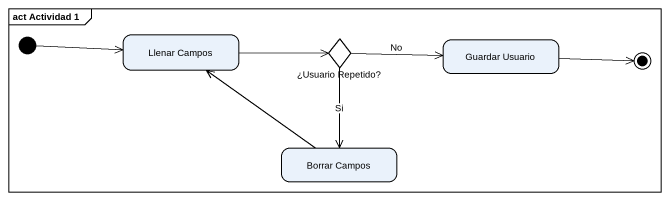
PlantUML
@startuml
mainframe act Actividad 1
hide empty description
state "Llenar Campos" as Llenar_Campos
state "¿Usuario Repetido?" as Usuario_Repetido <<choice>>
state "Guardar Usuario" as Guardar_Usuario
state "Borrar Campos" as Borrar_Campos
[*] -right-> Llenar_Campos
Llenar_Campos -right-> Usuario_Repetido
Usuario_Repetido -right-> Guardar_Usuario : No
Usuario_Repetido --> Borrar_Campos : Si
Borrar_Campos -up-> Llenar_Campos
Guardar_Usuario -right-> [*]
@enduml
